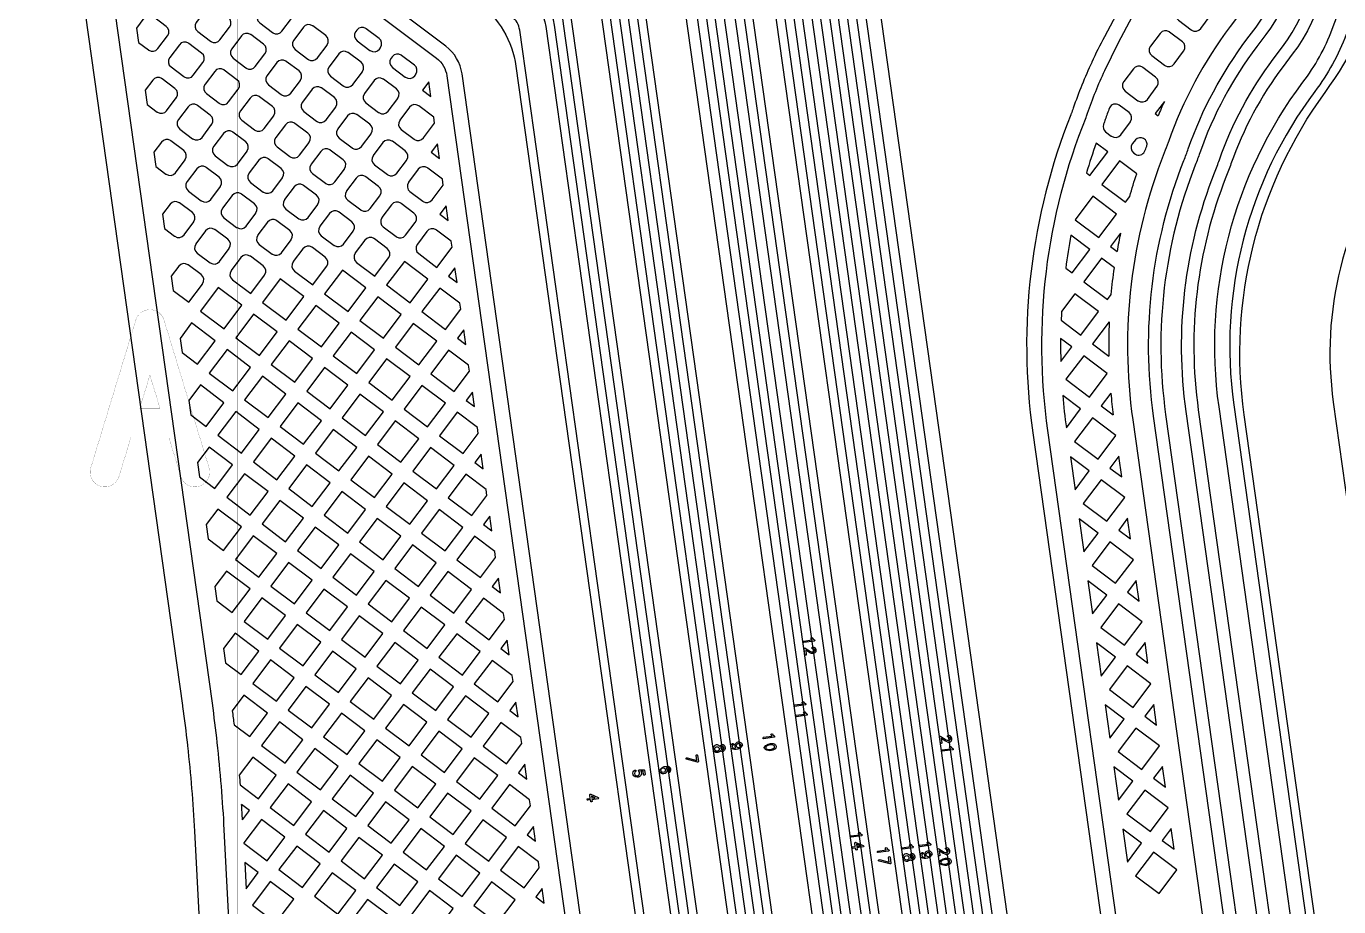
# Model space of a CAD drawing. Extents: x 176 to 489, y 37 to 258.
# Drawn here: x 221.88 to 230.77, y 146.43 to 152.39 of the extents above; entities that cross this region are included whole.
import ezdxf

# ---------------------------------------------------------------- set-up
doc = ezdxf.new("R2010")
doc.units = 0
for name, color, linetype in [('bak_bak_ttr1-bcq7360', 9, 'Continuous'), ('bak_outline', 8, 'Continuous'), ('biaozhu1', 5, 'Continuous'), ('quyukuang', 6, 'Continuous')]:
    doc.layers.add(name, color=color, linetype=linetype)

# ---------------------------------------------------------------- blocks, each defined once
blk = doc.blocks.new('PAD_R6')
at = {"layer": 'quyukuang', "const_width": 0.5}
blk.add_lwpolyline([(0.25, 0, 1), (-0.25, 0, 1)], format="xyb", close=True, dxfattribs=at)

msp = doc.modelspace()

# ---------------------------------------------------------------- linework, layer by layer
at = {"layer": 'bak_bak_ttr1-bcq7360'}
for p, q in [((224.6086, 152.0145), (224.5659, 151.9579)), ((224.6225, 151.9152), (224.6086, 152.0145)), ((224.5659, 151.9579), (224.6225, 151.9152)), ((229.5901, 151.8814), (229.5274, 151.7982)), ((229.5274, 151.7982), (229.5481, 151.7827)), ((224.6676, 151.5942), (224.6251, 151.5377)), ((224.6816, 151.4952), (224.6676, 151.5942)), ((224.6251, 151.5377), (224.6816, 151.4952)), ((224.7267, 151.1742), (224.6841, 151.1177)), ((224.6841, 151.1177), (224.7406, 151.0751)), ((224.7406, 151.0751), (224.7267, 151.1742)), ((229.2938, 150.9898), (229.2255, 150.8991)), ((229.2255, 150.8991), (229.2697, 150.8658)), ((224.7857, 150.7541), (224.743, 150.6975)), ((224.743, 150.6975), (224.7997, 150.6548)), ((224.7997, 150.6548), (224.7857, 150.7541)), ((224.8448, 150.3341), (224.8021, 150.2774)), ((224.8587, 150.2348), (224.8448, 150.3341)), ((229.2174, 150.39), (229.104, 150.2395)), ((224.8021, 150.2774), (224.8587, 150.2348)), ((229.104, 150.2395), (229.2144, 150.1563)), ((224.9038, 149.9138), (224.8613, 149.8573)), ((224.9177, 149.8147), (224.9038, 149.9138)), ((229.2277, 149.9053), (229.1629, 149.8193)), ((224.8613, 149.8573), (224.9177, 149.8147)), ((229.1629, 149.8193), (229.2435, 149.7586)), ((224.9629, 149.4937), (224.9203, 149.4372)), ((224.9203, 149.4372), (224.9768, 149.3947)), ((224.9768, 149.3947), (224.9629, 149.4937)), ((228.9539, 149.476), (228.9854, 149.2516)), ((229.2822, 149.4793), (229.2219, 149.3993)), ((229.3019, 149.339), (229.2822, 149.4793)), ((229.2219, 149.3993), (229.3019, 149.339)), ((225.0219, 149.0737), (224.9793, 149.0172)), ((225.0358, 148.9746), (225.0219, 149.0737)), ((224.9793, 149.0172), (225.0358, 148.9746)), ((229.0129, 149.0559), (229.0445, 148.8313)), ((229.3413, 149.059), (229.2811, 148.9791)), ((229.2811, 148.9791), (229.361, 148.9189)), ((229.361, 148.9189), (229.3413, 149.059)), ((225.0809, 148.6536), (225.0384, 148.5971)), ((225.0948, 148.5546), (225.0809, 148.6536)), ((229.0719, 148.6359), (229.1035, 148.4113)), ((229.4003, 148.6389), (229.3401, 148.559)), ((229.42, 148.4989), (229.4003, 148.6389)), ((225.0384, 148.5971), (225.0948, 148.5546)), ((229.3401, 148.559), (229.42, 148.4989)), ((225.14, 148.2336), (225.0973, 148.1769)), ((225.1539, 148.1343), (225.14, 148.2336)), ((229.131, 148.2158), (229.1625, 147.9912)), ((229.4594, 148.2189), (229.3992, 148.139)), ((229.4791, 148.0788), (229.4594, 148.2189)), ((225.0973, 148.1769), (225.1539, 148.1343)), ((229.3992, 148.139), (229.4791, 148.0788)), ((225.199, 147.8135), (225.1563, 147.7569)), ((225.1563, 147.7569), (225.213, 147.7142)), ((225.213, 147.7142), (225.199, 147.8135)), ((229.19, 147.7957), (229.2216, 147.5712)), ((229.5184, 147.7988), (229.4582, 147.7189)), ((229.5381, 147.6588), (229.5184, 147.7988)), ((229.4582, 147.7189), (229.5381, 147.6588)), ((225.258, 147.3935), (225.2154, 147.3368)), ((225.272, 147.2941), (225.258, 147.3935)), ((229.5774, 147.3788), (229.5171, 147.2987)), ((229.5972, 147.2385), (229.5774, 147.3788)), ((225.2154, 147.3368), (225.272, 147.2941)), ((229.2491, 147.3754), (229.2806, 147.1511)), ((229.5171, 147.2987), (229.5972, 147.2385)), ((225.3171, 146.9731), (225.2745, 146.9167)), ((225.331, 146.8741), (225.3171, 146.9731)), ((229.3081, 146.9554), (229.3397, 146.7308)), ((229.6365, 146.9585), (229.5763, 146.8786)), ((229.6562, 146.8184), (229.6365, 146.9585)), ((225.2745, 146.9167), (225.331, 146.8741)), ((229.5763, 146.8786), (229.6562, 146.8184)), ((223.3624, 146.7298), (223.3717, 146.5517)), ((225.3761, 146.5531), (225.3336, 146.4966)), ((225.3336, 146.4966), (225.3901, 146.454)), ((225.3901, 146.454), (225.3761, 146.5531))]:
    msp.add_line(p, q, dxfattribs=at)
for points in [[(228.871, 141.002), (227.2356, 152.6388, -0.198779), (227.3473, 153.0715), (227.7755, 153.6398, -0.199021), (228.007, 153.7761, 0.391994), (228.1113, 153.9043), (228.0438, 153.9623), (228.0438, 153.9627), (227.9697, 154.49), (228.1461, 154.5148), (228.2203, 153.9871), (228.1709, 153.912, -0.398363), (228.0152, 153.7167, 0.198927), (227.8234, 153.6037), (227.3952, 153.0354, 0.198774), (227.295, 152.6472), (228.9304, 141.0103, 0.007988)], [(228.3924, 154.0113), (228.3905, 154.011), (228.3163, 154.5387), (228.4927, 154.5635), (228.5668, 154.0358), (228.5663, 154.0358, -0.156491), (228.5591, 154.0206, 0.007951), (228.4699, 153.9222), (228.2958, 153.7114, -0.085052), (228.2429, 153.6662), (228.1, 153.5804, -0.100996), (227.9971, 153.5441, 0.198629), (227.8853, 153.478), (227.5054, 152.9739, 0.198823), (227.4177, 152.6349), (228.8359, 142.5442, 0.058028)], [(228.6336, 140.9686), (226.9806, 152.7305, -0.035634), (226.9682, 152.9136, -0.042556), (226.9736, 152.9786, -0.119073), (227.0817, 153.2276), (227.259, 153.4628, 0.121196), (227.3911, 153.7714, 0.143022), (227.3508, 153.8649), (227.2765, 154.3926), (227.4528, 154.4174), (227.527, 153.8897, 0.135544), (227.4539, 153.786, -0.129388), (227.3068, 153.4267), (227.1296, 153.1914, 0.119089), (227.0326, 152.9683, 0.042519), (227.0282, 152.9134, 0.035651), (227.0399, 152.7388), (228.693, 140.977, 0.007864)], [(228.7523, 140.9853), (227.0993, 152.7471, -0.198705), (227.1906, 153.0998), (227.7125, 153.7925, 0.050178), (227.7341, 153.828, 0.146528), (227.6974, 153.9136), (227.6231, 154.4413), (227.7994, 154.4661), (227.8736, 153.9384), (227.873, 153.9383, 0.105381), (227.8097, 153.8681, -0.115554), (227.7604, 153.7564), (227.2385, 153.0638, 0.198694), (227.1587, 152.7554), (228.8117, 140.9937, 0.007893)], [(228.3046, 140.9225), (226.6161, 152.937, -0.107672), (226.6675, 153.6223, 0.022587), (226.6842, 153.6893, 0.128978), (226.6576, 153.7675), (226.5833, 154.2952), (226.7596, 154.32), (226.8338, 153.7923, 0.147733), (226.7445, 153.6856, -0.025161), (226.7249, 153.6051, 0.107652), (226.6754, 152.9454), (228.3639, 140.9309, 0.007679)], [(228.4233, 140.9392), (226.7702, 152.7014, -0.063199), (226.7652, 153.0795, -0.071309), (226.8091, 153.2482), (226.99, 153.68, 0.095305), (227.0152, 153.8012, 0.022882), (227.0044, 153.8162), (227.0041, 153.8162), (226.9299, 154.3439), (227.1062, 154.3687), (227.1804, 153.841), (227.18, 153.8409, 0.027008), (227.1674, 153.8215, -0.107266), (227.1306, 153.6213), (226.9497, 153.1893, 0.071567), (226.9166, 153.062, 0.063125), (226.9212, 152.7226), (228.5742, 140.9604, 0.007756)], [(227.9464, 142.5056), (226.3789, 153.6594), (226.3107, 153.7188), (226.3108, 153.7192), (226.2367, 154.2465), (226.413, 154.2713), (226.4873, 153.7436), (226.4382, 153.6677), (228.0058, 142.5139, 0.010631)], [(227.3691, 142.4245), (225.9329, 152.644, 0.198786), (225.7127, 153.018), (225.611, 153.0946, -0.19894), (225.5285, 153.2348), (225.5081, 153.3598, -0.301188), (225.5878, 153.5589, 0.074787), (225.6172, 153.6247), (225.5435, 154.149), (225.7198, 154.1738), (225.7941, 153.6464, 0.145109), (225.7063, 153.6039, -0.145572), (225.6264, 153.5126, 0.312243), (225.5668, 153.372), (225.5878, 153.2432, 0.198904), (225.6471, 153.1425), (225.7488, 153.0659, -0.198792), (225.9923, 152.6524), (227.4285, 142.4329, 0.009058)], [(227.8277, 142.4887), (226.3304, 153.143, 0.198834), (226.1591, 153.4336, -0.064915), (226.0955, 153.496, -0.138673), (226.0852, 153.5069, 0.07468), (225.9693, 153.6657, -0.053269), (225.9656, 153.6703), (225.9643, 153.6701), (225.8901, 154.1978), (226.0664, 154.2225), (226.1406, 153.6948), (226.1389, 153.6946, -0.065346), (226.1362, 153.6881, 0.213414), (226.1249, 153.5863, -0.140685), (226.1254, 153.5711, 0.070993), (226.1375, 153.5398, 0.072534), (226.1953, 153.4814, -0.19875), (226.3897, 153.1513), (227.8871, 142.4971, 0.009149)], [(231.2696, 140.4959), (229.9603, 149.8125, -0.19894), (230.5286, 152.0103, 0.071068), (230.7272, 152.3703), (230.7631, 152.4654, 0.125979), (230.841, 153.1638), (230.7396, 153.8854, -0.199109), (230.8181, 154.1892, 0.04499)], [(226.9898, 142.3714), (225.5661, 152.5017, 0.142778), (225.506, 152.6354, 0.054465), (225.3664, 152.7665), (225.2404, 152.8615, -0.198918), (224.931, 153.3866, -0.127048), (224.9368, 153.4371), (224.9246, 153.5239), (224.9244, 153.5239), (224.8503, 154.0516), (225.0266, 154.0764), (225.1008, 153.5487), (225.1006, 153.5487), (225.1128, 153.4618, -0.127078), (225.1323, 153.4149, 0.19892), (225.3626, 153.0237), (225.4885, 152.9289, -0.054643), (225.6608, 152.767, -0.142563), (225.7673, 152.5299), (227.191, 142.3997, 0.008987)], [(227.2504, 142.4079), (225.8142, 152.6271, 0.199019), (225.6402, 152.9224), (225.4641, 153.0551, -0.19874), (225.3531, 153.2435), (225.318, 153.4931), (225.2709, 153.5726), (225.271, 153.573), (225.1969, 154.1003), (225.3732, 154.1251), (225.4475, 153.5974), (225.3784, 153.4938), (225.4124, 153.2519, 0.198741), (225.5002, 153.103), (225.6763, 152.9703, -0.199015), (225.8736, 152.6354), (227.3098, 142.4162, 0.009035)], [(238.9207, 87.9006), (232.4852, 133.6917, 0.017693), (232.4342, 133.9745, 0.017182), (232.4188, 134.0352, -0.019749), (232.3825, 134.1823, 0.019373), (232.3656, 134.251, 0.118259), (231.4309, 135.8999, -0.170342), (229.2373, 140.1444), (227.4767, 152.6719, -0.060854), (227.4753, 152.7394, -0.136423), (227.5532, 152.9376), (227.6962, 153.1274, -0.096876), (228.0876, 153.479), (228.4284, 153.686, 0.002304), (228.4393, 153.6939, 0.072372), (228.6552, 153.9075), (228.7269, 154.0054, 0.098099), (228.7376, 154.0598)], [(226.6357, 142.3213), (225.2243, 152.3641, 0.198934), (225.1709, 152.4547), (224.4907, 152.9673, -0.208858), (224.2314, 153.4265), (224.2312, 153.4265), (224.1571, 153.9542), (224.3334, 153.979), (224.4076, 153.4513), (224.4074, 153.4513), (224.4109, 153.4264, 0.198919), (224.5977, 153.1093), (225.2779, 152.5967, -0.198917), (225.4004, 152.3889), (226.8118, 142.346, 0.008912)], [(226.8715, 142.3522), (225.4597, 152.3974, 0.198761), (225.314, 152.6447), (224.9132, 152.9467, -0.117743), (224.8993, 152.9636, -0.203205), (224.6458, 153.4158), (224.5777, 153.4752), (224.5778, 153.4756), (224.5037, 154.0029), (224.68, 154.0277), (224.7543, 153.5), (224.7052, 153.4241, 0.20758), (224.9426, 153.0059, -0.148123), (224.9528, 152.9919), (225.3501, 152.6925, -0.198758), (225.519, 152.4058), (226.9308, 142.3605, 0.008922)], [(226.2116, 142.262), (224.8335, 152.0679, 0.198483), (224.7233, 152.2554), (224.0891, 152.7333, -0.172253), (223.8841, 153.0446, -0.118118), (223.8835, 153.1304, 0.007977), (223.8962, 153.2985), (223.885, 153.3778), (223.8849, 153.3778), (223.8107, 153.9055), (223.987, 153.9303), (224.0612, 153.4026), (224.0611, 153.4026), (224.0658, 153.3689, 0.169479), (224.1452, 153.2534, -0.22002), (224.2417, 153.1326, 0.171907), (224.311, 153.0272), (224.9451, 152.5494, -0.19866), (225.1982, 152.1191), (226.5763, 142.3133, 0.008848)], [(231.4296, 140.5181), (230.1308, 149.76, -0.195211), (230.6783, 151.9406, 0.195105), (231.1135, 153.6758)], [(237.6059, 87.2344), (231.1236, 133.3585, 0.040698), (231.0604, 133.6391), (230.937, 134.0344, 0.111942), (230.4406, 134.8901), (230.0709, 135.2886, -0.025071), (229.5162, 135.9496, -0.023753), (229.0544, 136.6243, -0.006069), (228.9471, 136.8033, -0.003104), (228.9073, 136.8719, -0.095144), (227.8569, 139.9452), (227.7647, 140.6007, -0.007327), (227.7277, 140.8386), (227.6136, 141.6507, -0.009059), (227.4879, 142.4408), (226.0427, 152.7245, 0.1987), (225.8241, 153.095), (225.7048, 153.185, -0.259244), (225.6524, 153.3035, -1.063461), (225.9038, 153.4156)], [(225.9038, 153.4156, 0.152901), (225.9845, 153.308, -0.198729), (226.3067, 152.7618), (227.752, 142.4779, 0.009087), (227.8766, 141.695, -0.010456), (227.8774, 141.6897), (227.9918, 140.8757, 0.007387), (228.028, 140.6437, -0.008656), (228.0286, 140.6395), (228.121, 139.9823, 0.127654), (229.729, 136.1104, 0.025063), (230.2664, 135.47), (230.6361, 135.0715, -0.047569), (230.9249, 134.6941, -0.064029), (231.1916, 134.1139), (231.315, 133.7187, -0.040702), (231.3877, 133.3958), (237.8715, 87.2596, -0.061024)], [(229.5792, 153.3101, -0.157735), (229.5156, 152.9457), (229.1843, 152.3187, 0.013545), (229.0983, 152.1458), (229.0981, 152.1455, 0.023435), (228.9731, 151.8355, -0.007427), (228.9588, 151.7973, 0.014268), (228.9559, 151.7905, 0.129945), (228.6987, 149.6378), (230.0175, 140.2545, 0.17111), (231.9857, 136.4608, -0.03261), (232.3891, 135.9742, -0.004362), (232.4483, 135.891, -0.085224), (233.1417, 134.4028, -0.017413), (233.1494, 134.3697), (233.1512, 134.3584, 0.026614), (233.1802, 134.2417, 0.01347), (233.1824, 134.2351, 0.002989), (233.1834, 134.2319, -0.008925), (233.1885, 134.2136, -0.000972), (233.192, 134.1982, -0.020756), (233.2655, 133.8025), (239.2133, 91.4822)], [(230.8264, 140.4315), (229.5166, 149.7509, -0.129735), (229.7226, 151.4808, 0.009672), (229.7523, 151.5607, -0.077121), (230.1494, 152.3018), (230.2114, 152.3847, 0.198989), (230.3973, 153.1024)], [(230.4795, 153.114, -0.19901), (230.2778, 152.3345), (230.2157, 152.2519, 0.077137), (229.8306, 151.533, -0.009678), (229.7997, 151.4501, 0.129716), (229.5988, 149.7625), (230.9086, 140.4431, 0.163384)], [(231.0477, 140.4629), (229.738, 149.7818, -0.129741), (229.9304, 151.3985, 0.009659), (229.9633, 151.4863, -0.077131), (230.3279, 152.1671), (230.3902, 152.2501, 0.198861), (230.6187, 153.1333)], [(230.7009, 153.1448, -0.198861), (230.4565, 152.2002), (230.3942, 152.1172, 0.077173), (230.0414, 151.4584, -0.009647), (230.0074, 151.3677, 0.129718), (229.8202, 149.7933), (231.1299, 140.4745, 0.163374)], [(223.5984, 139.8022), (223.2236, 146.9509, 0.0145), (223.1757, 147.5403, 0.008029), (223.1426, 147.8066), (222.4219, 152.9421, -0.032841)], [(230.1196, 140.2686), (228.8008, 149.6524, -0.131303), (229.06, 151.7733, 0.005063), (229.0702, 151.8012, -0.022537), (229.1865, 152.0908), (229.2776, 152.2747), (229.6066, 152.8975, 0.157732)], [(239.0821, 87.922), (232.6463, 133.715, 0.017682), (232.5935, 134.0089, 0.01723), (232.5752, 134.0808, -0.019719), (232.5419, 134.2151, 0.019284), (232.5222, 134.2957, 0.118839), (231.5435, 136.0177, -0.170363), (229.3986, 140.1665), (227.6381, 152.6946), (227.6378, 152.6951, -0.059522), (227.6373, 152.7225)], [(224.0279, 152.6503), (224.6609, 152.1733, -0.198371), (224.7313, 152.0538), (226.1099, 142.2446, 0.008757)], [(238.8019, 87.8844), (232.3665, 133.6748, 0.017666), (232.3171, 133.9488, 0.017267), (232.3034, 134.0018, -0.019768), (232.2648, 134.1582, 0.019335), (232.2502, 134.2178, 0.118011), (231.3456, 135.8151, -0.170229), (229.1185, 140.1282), (228.7848, 142.5028, -0.052436), (228.7765, 142.5359), (227.3584, 152.6266)], [(227.536, 152.6803), (229.2967, 140.1527, 0.170445)], [(230.0917, 152.4628), (230.0352, 152.3874, 0.077104), (229.6177, 151.6078, -0.021566), (229.6157, 151.6028, -0.00905), (229.5896, 151.5329, 0.130116), (229.3759, 149.7254)], [(230.8222, 152.3343, -0.071103), (230.6097, 151.9489, 0.19892), (230.0609, 149.8266), (231.3702, 140.51, 0.170835)], [(231.1701, 151.5804, 0.19517), (230.7344, 149.8448), (232.0333, 140.6029, 0.178462)], [(229.3759, 149.7254), (230.6849, 140.4116, 0.163385), (232.3655, 137.0508, -0.133335), (233.813, 134.5376, -0.024771), (233.8199, 134.5045, 0.043002), (233.8381, 134.4298, 0.008215), (233.8401, 134.4245), (233.8478, 134.3976, -0.022931), (233.9414, 133.899), (240.3674, 88.1758, -0.107612)]]:
    msp.add_lwpolyline(points, format="xyb", dxfattribs=at)
for points in [[(223.4535, 152.4747, 0.407284), (223.4637, 152.4129), (223.5503, 152.3476, -0.055957), (223.5525, 152.3464, 0.407248), (223.6144, 152.3566), (223.6796, 152.4432, -0.056279), (223.6808, 152.4454, 0.407198), (223.6706, 152.5072), (223.584, 152.5725, -0.055842), (223.5818, 152.5737, 0.407331), (223.52, 152.5635), (223.4547, 152.4769, -0.056456)], [(229.6753, 152.4922, 0.40641), (229.6855, 152.4305), (229.7722, 152.3652, -0.056291), (229.7744, 152.364, 0.406584), (229.8361, 152.3741), (229.9014, 152.4609, -0.055585), (229.9026, 152.463, 0.406482), (229.8925, 152.5248), (229.8058, 152.5901, -0.056062), (229.8036, 152.5913, 0.406912), (229.7418, 152.5811), (229.6765, 152.4944, -0.056093)], [(222.6285, 152.3775), (222.6421, 152.2807), (222.71, 152.2295, -0.056279), (222.7122, 152.2283, 0.407195), (222.774, 152.2385), (222.8394, 152.3253, -0.055998), (222.8406, 152.3275, 0.407179), (222.8304, 152.3893), (222.7438, 152.4545, -0.055998), (222.7416, 152.4557, 0.407268), (222.6798, 152.4455)], [(223.0333, 152.4158, 0.407175), (223.0435, 152.354), (223.1303, 152.2886, -0.055957), (223.1325, 152.2874, 0.407076), (223.1943, 152.2976), (223.2596, 152.3842, -0.055477), (223.2608, 152.3864, 0.407232), (223.2506, 152.4482), (223.1638, 152.5136, -0.055693), (223.1616, 152.5148, 0.407218), (223.0998, 152.5046), (223.0345, 152.418, -0.055736)], [(223.6931, 152.2942, 0.407), (223.7032, 152.2324), (223.7899, 152.1671, -0.055848), (223.7921, 152.1659, 0.406679), (223.8539, 152.1761), (223.9192, 152.2627, -0.055571), (223.9204, 152.2649, 0.406788), (223.9102, 152.3267), (223.8235, 152.392, -0.055736), (223.8213, 152.3932, 0.407028), (223.7595, 152.383), (223.6943, 152.2964, -0.055998)], [(224.1131, 152.3532, 0.406826), (224.1233, 152.2914), (224.2099, 152.2261, -0.055998), (224.2121, 152.2249, 0.407109), (224.2739, 152.2351), (224.2804, 152.2437, -0.055629), (224.2816, 152.2459, 0.406821), (224.2715, 152.3077), (224.1848, 152.373, -0.056115), (224.1826, 152.3742, 0.406989), (224.1208, 152.364), (224.1143, 152.3554, -0.056022)], [(229.4947, 152.2526, 0.407045), (229.5049, 152.1908), (229.5915, 152.1255, -0.055957), (229.5937, 152.1243, 0.406589), (229.6555, 152.1344), (229.7209, 152.2213, -0.055478), (229.7221, 152.2235, 0.406491), (229.712, 152.2852), (229.6253, 152.3506, -0.056062), (229.6231, 152.3518, 0.406911), (229.5613, 152.3416), (229.4959, 152.2548, -0.056093)], [(222.8527, 152.1761, 0.407245), (222.8629, 152.1143), (222.9497, 152.0489, -0.056241), (222.9519, 152.0477, 0.407059), (223.0137, 152.0579), (223.0791, 152.1447, -0.055466), (223.0803, 152.1468, 0.407215), (223.0701, 152.2086), (222.9833, 152.274, -0.055998), (222.9811, 152.2752, 0.407192), (222.9193, 152.265), (222.8539, 152.1783, -0.055693)], [(223.273, 152.2351, 0.406827), (223.2832, 152.1734), (223.3699, 152.108, -0.055864), (223.3721, 152.1069, 0.407075), (223.4338, 152.1171), (223.4991, 152.2037, -0.055842), (223.5003, 152.2059, 0.406937), (223.4901, 152.2677), (223.4035, 152.333, -0.055848), (223.4013, 152.3342, 0.406983), (223.3395, 152.324), (223.2742, 152.2374, -0.056279)], [(223.9326, 152.1137, 0.407209), (223.9428, 152.0519), (224.0294, 151.9866, -0.056012), (224.0316, 151.9854, 0.407059), (224.0934, 151.9956), (224.1587, 152.0822, -0.055315), (224.1599, 152.0844, 0.407215), (224.1497, 152.1462), (224.0631, 152.2115, -0.055957), (224.0609, 152.2127, 0.407262), (223.9991, 152.2025), (223.9338, 152.1159, -0.056279)], [(224.3526, 152.1727, 0.406793), (224.3629, 152.1109), (224.4495, 152.0456, -0.055905), (224.4517, 152.0444, 0.407132), (224.5135, 152.0546), (224.52, 152.0632, -0.055466), (224.5212, 152.0654, 0.406735), (224.511, 152.1272), (224.4243, 152.1925, -0.055905), (224.4221, 152.1937, 0.407072), (224.3603, 152.1835), (224.3538, 152.1749, -0.056115)], [(223.0924, 151.9955, 0.407278), (223.1026, 151.9336), (223.1892, 151.8684, -0.056279), (223.1914, 151.8672, 0.406771), (223.2532, 151.8773), (223.3186, 151.9642, -0.056204), (223.3198, 151.9664, 0.40677), (223.3096, 152.0281), (223.2229, 152.0934, -0.055999), (223.2207, 152.0946, 0.406967), (223.159, 152.0844), (223.0936, 151.9977, -0.056388)], [(223.5126, 152.0546, 0.407196), (223.5228, 151.9928), (223.6094, 151.9276, -0.055842), (223.6116, 151.9264, 0.407053), (223.6734, 151.9365), (223.7387, 152.0232, -0.055477), (223.7399, 152.0254, 0.407162), (223.7297, 152.0872), (223.643, 152.1524, -0.055842), (223.6408, 152.1536, 0.407268), (223.579, 152.1435), (223.5138, 152.0568, -0.055998)], [(229.3142, 152.013, 0.407231), (229.3244, 151.9512), (229.411, 151.886, -0.056012), (229.4132, 151.8848, 0.407059), (229.475, 151.8949), (229.5403, 151.9816, -0.055211), (229.5415, 151.9838, 0.407149), (229.5313, 152.0456), (229.4447, 152.1109, -0.055842), (229.4425, 152.1121, 0.407417), (229.3807, 152.1018), (229.3154, 152.0153, -0.056532)], [(222.6875, 151.9574), (222.7011, 151.8606), (222.7692, 151.8093, -0.056131), (222.7714, 151.8082, 0.406664), (222.8331, 151.8183), (222.8985, 151.905, -0.055736), (222.8997, 151.9072, 0.407081), (222.8894, 151.969), (222.8027, 152.0343, -0.055736), (222.8005, 152.0355, 0.40698), (222.7387, 152.0254)], [(224.1722, 151.9332, 0.407245), (224.1824, 151.8714), (224.269, 151.8061, -0.056012), (224.2712, 151.8049, 0.407059), (224.333, 151.8151), (224.3983, 151.9017, -0.055523), (224.3994, 151.9039, 0.407218), (224.3893, 151.9657), (224.3026, 152.031, -0.055693), (224.3004, 152.0322, 0.407391), (224.2386, 152.022), (224.1734, 151.9354, -0.056532)], [(223.3319, 151.8149, 0.407028), (223.3421, 151.7531), (223.4288, 151.6879, -0.055842), (223.431, 151.6867, 0.406847), (223.4927, 151.6968), (223.5582, 151.7837, -0.055358), (223.5594, 151.7859, 0.406842), (223.5492, 151.8476), (223.4625, 151.9129, -0.055998), (223.4603, 151.9141, 0.406887), (223.3986, 151.904), (223.3331, 151.8171, -0.055864)], [(223.7521, 151.8741, 0.407209), (223.7623, 151.8123), (223.8489, 151.747, -0.055736), (223.8511, 151.7459, 0.407059), (223.9129, 151.756), (223.9782, 151.8427, -0.055523), (223.9794, 151.8449, 0.407162), (223.9692, 151.9067), (223.8826, 151.9719, -0.055736), (223.8804, 151.9731, 0.407298), (223.8186, 151.9629), (223.7533, 151.8763, -0.056241)], [(222.9119, 151.7559, 0.406914), (222.9221, 151.6941), (223.0087, 151.6288, -0.056012), (223.0109, 151.6276, 0.407129), (223.0727, 151.6378), (223.138, 151.7245, -0.055736), (223.1392, 151.7267, 0.40697), (223.129, 151.7884), (223.0423, 151.8538, -0.055957), (223.0401, 151.8549, 0.406729), (222.9784, 151.8448), (222.9131, 151.7581, -0.056186)], [(224.4117, 151.7526, 0.407284), (224.4219, 151.6908), (224.5087, 151.6255, -0.056012), (224.5109, 151.6243, 0.407145), (224.5727, 151.6345), (224.648, 151.7344), (224.6422, 151.7751), (224.5422, 151.8505, -0.055693), (224.54, 151.8517, 0.407331), (224.4782, 151.8415), (224.4129, 151.7549, -0.056456)], [(229.1779, 151.7257, 0.321767), (229.1924, 151.6753), (229.2306, 151.6465, -0.055797), (229.2328, 151.6453, 0.406583), (229.2945, 151.6555), (229.3598, 151.7421, -0.05531), (229.361, 151.7443, 0.406818), (229.3508, 151.806), (229.2844, 151.8561, 0.464261), (229.2183, 151.8368, 0.006256), (229.1899, 151.7587, -0.00513), (229.1787, 151.728, -0.007752), (229.1781, 151.7266, -0.032199)], [(223.5715, 151.6344, 0.407008), (223.5817, 151.5726), (223.6683, 151.5074, -0.05617), (223.6705, 151.5062, 0.40683), (223.7323, 151.5163), (223.7977, 151.6032, -0.055358), (223.7989, 151.6054, 0.406818), (223.7887, 151.6671), (223.7021, 151.7324, -0.05617), (223.6999, 151.7336, 0.406979), (223.6381, 151.7234), (223.5727, 151.6366, -0.056204)], [(223.9917, 151.6936, 0.407209), (224.0018, 151.6318), (224.0885, 151.5665, -0.056012), (224.0907, 151.5653, 0.407076), (224.1525, 151.5755), (224.2178, 151.6622, -0.055315), (224.2189, 151.6644, 0.407199), (224.2087, 151.7262), (224.1221, 151.7914, -0.055957), (224.1199, 151.7926, 0.407383), (224.0581, 151.7824), (223.9929, 151.6958, -0.056456)], [(223.1514, 151.5754, 0.406823), (223.1616, 151.5136), (223.2483, 151.4483, -0.056022), (223.2505, 151.4471, 0.406517), (223.3122, 151.4573), (223.3776, 151.544, -0.055358), (223.3788, 151.5462, 0.406636), (223.3686, 151.6079), (223.2819, 151.6733, -0.055693), (223.2797, 151.6744, 0.406658), (223.2179, 151.6643), (223.1526, 151.5776, -0.05642)], [(222.7466, 151.5371), (222.7601, 151.4406), (222.8282, 151.3893, -0.056309), (222.8304, 151.3881, 0.406935), (222.8922, 151.3983), (222.9575, 151.4849, -0.055571), (222.9587, 151.4871, 0.407126), (222.9485, 151.5489), (222.8619, 151.6142, -0.055998), (222.8597, 151.6154, 0.407103), (222.7979, 151.6052)], [(223.811, 151.4539, 0.407142), (223.8212, 151.3921), (223.9079, 151.3268, -0.055736), (223.9101, 151.3257, 0.407059), (223.9718, 151.3358), (224.0372, 151.4226, -0.055477), (224.0384, 151.4248, 0.407232), (224.0282, 151.4866), (223.9416, 151.5519, -0.056131), (223.9394, 151.5531, 0.407348), (223.8776, 151.5429), (223.8122, 151.4561, -0.056456)], [(224.2312, 151.5131, 0.407248), (224.2414, 151.4513), (224.3282, 151.3859, -0.055693), (224.3304, 151.3847, 0.407145), (224.3921, 151.3949), (224.4574, 151.4815, -0.05578), (224.4586, 151.4837, 0.407215), (224.4484, 151.5455), (224.3617, 151.6109, -0.055998), (224.3595, 151.6121, 0.407354), (224.2977, 151.6019), (224.2324, 151.5153, -0.056279)], [(229.3733, 151.593, 0.390413), (229.3817, 151.5331, -0.056648), (229.3834, 151.5313), (229.394, 151.5233, 0.422638), (229.4565, 151.5413, -0.002828), (229.4713, 151.5792, 0.775254), (229.3947, 151.6221), (229.3745, 151.5953, -0.057219)], [(223.391, 151.3949, 0.406972), (223.4012, 151.3331), (223.4878, 151.2678, -0.055957), (223.49, 151.2666, 0.406811), (223.5518, 151.2768), (223.6171, 151.3635, -0.055054), (223.6183, 151.3657, 0.406835), (223.6081, 151.4274), (223.5215, 151.4927, -0.055998), (223.5193, 151.4939, 0.406907), (223.4575, 151.4838), (223.3922, 151.3971, -0.056186)], [(229.1664, 151.3192), (229.326, 151.1989), (229.3554, 151.2379, -0.010913), (229.4029, 151.3912), (229.2867, 151.4788)], [(222.9709, 151.3358, 0.407167), (222.9811, 151.274), (223.0677, 151.2088, -0.056348), (223.07, 151.2076, 0.407037), (223.1317, 151.2178), (223.197, 151.3044, -0.055523), (223.1982, 151.3066, 0.40693), (223.1881, 151.3684), (223.1014, 151.4337, -0.055957), (223.0992, 151.4349, 0.406658), (223.0374, 151.4247), (222.9721, 151.338, -0.056132)], [(224.0506, 151.2734, 0.407182), (224.0608, 151.2116), (224.1475, 151.1462, -0.055905), (224.1497, 151.145, 0.407109), (224.2115, 151.1552), (224.2769, 151.242, -0.05578), (224.2781, 151.2442, 0.407215), (224.2679, 151.306), (224.1812, 151.3714, -0.055998), (224.179, 151.3726, 0.407282), (224.1172, 151.3624), (224.0518, 151.2756, -0.05612)], [(224.4709, 151.3325, 0.407159), (224.4811, 151.2707), (224.5677, 151.2054, -0.055736), (224.5699, 151.2042, 0.407179), (224.6317, 151.2144), (224.707, 151.3143), (224.7013, 151.355), (224.6014, 151.4303, -0.055693), (224.5992, 151.4315, 0.407245), (224.5374, 151.4213), (224.4721, 151.3347, -0.056012)], [(223.6305, 151.2144, 0.407245), (223.6407, 151.1526), (223.7273, 151.0873, -0.056012), (223.7295, 151.0861, 0.407145), (223.7913, 151.0963), (223.8566, 151.1829, -0.055736), (223.8578, 151.1851, 0.407284), (223.8476, 151.2469), (223.761, 151.3122, -0.056279), (223.7588, 151.3134, 0.407417), (223.697, 151.3032), (223.6317, 151.2166, -0.056532)], [(222.8056, 151.1171), (222.8192, 151.0205), (222.8872, 150.9692, -0.05612), (222.8894, 150.968, 0.407023), (222.9512, 150.9782), (223.0165, 151.0649, -0.055361), (223.0177, 151.0671, 0.407043), (223.0075, 151.1288), (222.9209, 151.1941, -0.055477), (222.9187, 151.1953, 0.407348), (222.8569, 151.1851)], [(223.2105, 151.1554, 0.407348), (223.2207, 151.0935), (223.3073, 151.0283, -0.056388), (223.3095, 151.0271, 0.407059), (223.3713, 151.0373), (223.4366, 151.1239, -0.055477), (223.4378, 151.1261, 0.407288), (223.4276, 151.1879), (223.341, 151.2532, -0.056012), (223.3388, 151.2544, 0.407348), (223.2769, 151.2442), (223.2117, 151.1576, -0.056388)], [(223.87, 151.0338, 0.406845), (223.8803, 150.9721), (223.967, 150.9067, -0.055905), (223.9692, 150.9055, 0.406668), (224.031, 150.9156), (224.0963, 151.0023, -0.055693), (224.0975, 151.0045, 0.407128), (224.0873, 151.0663), (224.0006, 151.1317, -0.05617), (223.9983, 151.1329, 0.407072), (223.9366, 151.1227), (223.8712, 151.036, -0.056225)], [(224.2903, 151.0928, 0.406913), (224.3004, 151.031), (224.3871, 150.9657, -0.05531), (224.3893, 150.9645, 0.406636), (224.4511, 150.9747), (224.5165, 151.0615, -0.055527), (224.5177, 151.0637, 0.406852), (224.5075, 151.1255), (224.4209, 151.1908, -0.055957), (224.4186, 151.192, 0.407252), (224.3568, 151.1818), (224.2915, 151.095, -0.055957)], [(223.03, 150.9158, 0.407262), (223.0402, 150.854), (223.1268, 150.7887, -0.056241), (223.129, 150.7875, 0.406984), (223.1908, 150.7977), (223.2561, 150.8844, -0.055363), (223.2573, 150.8865, 0.407093), (223.2471, 150.9483), (223.1604, 151.0136, -0.055629), (223.1582, 151.0148, 0.407331), (223.0964, 151.0046), (223.0312, 150.918, -0.056241)], [(223.45, 150.9748, 0.40737), (223.4602, 150.913), (223.5468, 150.8478, -0.056348), (223.549, 150.8466, 0.407093), (223.6108, 150.8568), (223.6761, 150.9434, -0.055466), (223.6773, 150.9456, 0.407182), (223.6671, 151.0074), (223.5805, 151.0727, -0.055957), (223.5783, 151.0738, 0.407348), (223.5165, 151.0637), (223.4512, 150.9771, -0.056348)], [(224.1097, 150.8532, 0.406845), (224.1199, 150.7915), (224.2431, 150.6987), (224.3358, 150.8218, -0.055693), (224.337, 150.824, 0.407072), (224.3269, 150.8858), (224.2402, 150.9511, -0.056186), (224.238, 150.9523, 0.406715), (224.1762, 150.9421), (224.1109, 150.8554, -0.056225)], [(224.5298, 150.9123, 0.40689), (224.54, 150.8505), (224.6631, 150.7577), (224.766, 150.8943), (224.7603, 150.935), (224.6604, 151.0103, -0.056012), (224.6582, 151.0114, 0.406893), (224.5964, 151.0013), (224.531, 150.9145, -0.055848)], [(223.6895, 150.7943, 0.406983), (223.6998, 150.7325), (223.823, 150.6396), (223.9158, 150.7628, -0.055585), (223.917, 150.765, 0.407148), (223.9068, 150.8268), (223.8201, 150.8921, -0.05637), (223.8178, 150.8933, 0.407069), (223.756, 150.8832), (223.6907, 150.7965, -0.056132)], [(222.8646, 150.697), (222.8782, 150.6005), (222.9828, 150.5217), (223.0756, 150.6449, -0.055466), (223.0768, 150.647, 0.407026), (223.0665, 150.7088), (222.9799, 150.7741, -0.055736), (222.9777, 150.7753, 0.407195), (222.9159, 150.7651)], [(223.2695, 150.7353, 0.406977), (223.2797, 150.6735), (223.4028, 150.5807), (223.4957, 150.7039, -0.055358), (223.4968, 150.7061, 0.406732), (223.4866, 150.7678), (223.4, 150.8331, -0.055736), (223.3978, 150.8343, 0.407354), (223.336, 150.8241), (223.2707, 150.7375, -0.056456)], [(229.0449, 150.6596), (229.2046, 150.5393), (229.2301, 150.5732, -0.012373), (229.2518, 150.754), (229.1652, 150.8192)], [(228.8913, 150.3998), (229.0241, 150.2997), (229.1443, 150.4594), (228.9847, 150.5796), (228.8943, 150.4597, 0.003781)], [(223.2777, 147.7558, -0.002834), (223.2897, 147.6612), (223.3962, 147.581), (223.5165, 147.7406), (223.3569, 147.8609)], [(223.3251, 147.3203, -0.001636), (223.3307, 147.2546), (223.4551, 147.1608), (223.5755, 147.3205), (223.4159, 147.4408)]]:
    msp.add_lwpolyline(points, format="xyb", close=True, dxfattribs=at)
for points in [[(229.062, 151.3978), (229.0865, 151.3794), (229.2068, 151.5391), (229.1289, 151.5979)], [(228.922, 150.7522), (228.965, 150.7198), (229.0853, 150.8794), (228.9579, 150.9754)], [(228.8891, 150.1206), (228.9638, 150.2198), (228.8879, 150.277)], [(228.9264, 149.6717), (229.0228, 149.7996), (228.9018, 149.8908)], [(228.9854, 149.2516), (229.0818, 149.3796), (228.9539, 149.476)], [(229.0445, 148.8313), (229.141, 148.9594), (229.0129, 149.0559)], [(229.1035, 148.4113), (229.2, 148.5393), (229.0719, 148.6359)], [(229.1625, 147.9912), (229.259, 148.1193), (229.131, 148.2158)], [(229.2216, 147.5712), (229.3181, 147.6992), (229.19, 147.7957)], [(229.2806, 147.1511), (229.377, 147.2791), (229.2491, 147.3754)], [(223.3471, 147.0175), (223.3949, 147.0808), (223.3406, 147.1218)], [(229.3397, 146.7308), (229.4362, 146.8589), (229.3081, 146.9554)], [(223.3717, 146.5517), (223.4539, 146.6608), (223.3624, 146.7298)]]:
    msp.add_lwpolyline(points, dxfattribs=at)
for points in [[(228.9859, 151.0796), (229.1455, 150.9593), (229.2658, 151.1189), (229.1062, 151.2392)], [(224.323, 150.6385), (224.4826, 150.5182), (224.6029, 150.6778), (224.4433, 150.7981)], [(223.4827, 150.5205), (223.6425, 150.4001), (223.7628, 150.5597), (223.603, 150.6801)], [(223.9029, 150.5794), (224.0626, 150.4591), (224.1828, 150.6188), (224.0232, 150.739)], [(223.0627, 150.4615), (223.2223, 150.3412), (223.3426, 150.5008), (223.183, 150.6211)], [(224.5625, 150.4579), (224.7222, 150.3377), (224.8251, 150.4742), (224.8194, 150.5147), (224.6828, 150.6176)], [(223.7224, 150.3399), (223.8821, 150.2196), (224.0023, 150.3792), (223.8427, 150.4995)], [(224.1425, 150.3989), (224.3021, 150.2786), (224.4224, 150.4382), (224.2628, 150.5585)], [(223.3022, 150.2809), (223.462, 150.1606), (223.5823, 150.3202), (223.4225, 150.4406)], [(222.9237, 150.277), (222.9372, 150.1804), (223.0418, 150.1016), (223.1621, 150.2613), (223.0025, 150.3815)], [(223.962, 150.1594), (224.1216, 150.0391), (224.2419, 150.1987), (224.0823, 150.319)], [(224.382, 150.2184), (224.5416, 150.0981), (224.6619, 150.2577), (224.5023, 150.378)], [(223.5419, 150.1003), (223.7015, 149.9801), (223.8218, 150.1397), (223.6622, 150.26)], [(223.1217, 150.0414), (223.2815, 149.921), (223.4018, 150.0806), (223.242, 150.201)], [(224.2015, 149.9789), (224.3611, 149.8586), (224.4814, 150.0182), (224.3218, 150.1385)], [(224.6216, 150.0379), (224.7813, 149.9175), (224.8841, 150.0539), (224.8784, 150.0946), (224.7419, 150.1975)], [(228.9234, 149.9998), (229.083, 149.8795), (229.2034, 150.0393), (229.0438, 150.1596)], [(223.7815, 149.9198), (223.9411, 149.7995), (224.0614, 149.9592), (223.9017, 150.0794)], [(222.9827, 149.8569), (222.9963, 149.7601), (223.1009, 149.6813), (223.2213, 149.8411), (223.0615, 149.9615)], [(223.3614, 149.8608), (223.521, 149.7405), (223.6413, 149.9001), (223.4817, 150.0204)], [(224.4411, 149.7983), (224.6008, 149.678), (224.7211, 149.8376), (224.5613, 149.958)], [(224.021, 149.7393), (224.1806, 149.619), (224.3009, 149.7787), (224.1413, 149.8989)], [(223.1808, 149.6211), (223.3404, 149.5008), (223.4608, 149.6606), (223.3012, 149.7809)], [(223.601, 149.6803), (223.7606, 149.56), (223.8809, 149.7196), (223.7212, 149.8399)], [(224.2606, 149.5588), (224.4203, 149.4384), (224.5406, 149.598), (224.3808, 149.7184)], [(224.6807, 149.6177), (224.8404, 149.4975), (224.9432, 149.6339), (224.9374, 149.6746), (224.801, 149.7774)], [(228.9824, 149.5798), (229.142, 149.4595), (229.2623, 149.6191), (229.1027, 149.7394)], [(223.8405, 149.4998), (224.0001, 149.3795), (224.1204, 149.5391), (223.9608, 149.6594)], [(223.0418, 149.4366), (223.0553, 149.3401), (223.1599, 149.2613), (223.2802, 149.4209), (223.1206, 149.5412)], [(223.4203, 149.4406), (223.58, 149.3203), (223.7004, 149.4801), (223.5407, 149.6004)], [(224.5002, 149.3782), (224.6599, 149.2579), (224.7801, 149.4175), (224.6205, 149.5378)], [(224.08, 149.3193), (224.2398, 149.1989), (224.3601, 149.3585), (224.2003, 149.4789)], [(223.2398, 149.2011), (223.3995, 149.0808), (223.5197, 149.2404), (223.3601, 149.3607)], [(223.6599, 149.2601), (223.8195, 149.1398), (223.9399, 149.2996), (223.7803, 149.4198)], [(224.7398, 149.1977), (224.8994, 149.0774), (225.0022, 149.2138), (224.9965, 149.2545), (224.8601, 149.3573)], [(224.3197, 149.1386), (224.4794, 149.0184), (224.5996, 149.178), (224.44, 149.2983)], [(229.0414, 149.1597), (229.2012, 149.0393), (229.3215, 149.1989), (229.1617, 149.3193)], [(223.4794, 149.0205), (223.639, 148.9003), (223.7593, 149.0599), (223.5997, 149.1802)], [(223.8994, 149.0796), (224.0592, 148.9592), (224.1796, 149.119), (224.0198, 149.2393)], [(223.1008, 149.0166), (223.1144, 148.92), (223.2189, 148.8412), (223.3392, 149.0008), (223.1796, 149.1211)], [(224.5593, 148.9581), (224.7189, 148.8379), (224.8392, 148.9975), (224.6796, 149.1178)], [(223.7189, 148.84), (223.8787, 148.7196), (223.999, 148.8793), (223.8392, 148.9997)], [(224.1391, 148.899), (224.2987, 148.7787), (224.4191, 148.9384), (224.2595, 149.0587)], [(223.2989, 148.781), (223.4585, 148.6607), (223.5788, 148.8203), (223.4191, 148.9406)], [(224.7988, 148.7776), (224.9584, 148.6573), (225.0612, 148.7938), (225.0555, 148.8345), (224.9191, 148.9372)], [(229.1006, 148.7396), (229.2602, 148.6193), (229.3805, 148.7789), (229.2209, 148.8992)], [(223.9586, 148.6594), (224.1182, 148.5391), (224.2385, 148.6988), (224.0789, 148.819)], [(224.3787, 148.7185), (224.5383, 148.5982), (224.6587, 148.7579), (224.499, 148.8782)], [(223.5384, 148.6005), (223.6982, 148.4801), (223.8185, 148.6397), (223.6587, 148.7601)], [(223.1598, 148.5965), (223.1734, 148.5), (223.278, 148.4212), (223.3983, 148.5808), (223.2386, 148.7011)], [(224.1981, 148.4789), (224.3578, 148.3586), (224.478, 148.5182), (224.3184, 148.6385)], [(224.6182, 148.5379), (224.7778, 148.4177), (224.8982, 148.5774), (224.7386, 148.6977)], [(223.7781, 148.4199), (223.9377, 148.2996), (224.058, 148.4592), (223.8984, 148.5795)], [(223.3579, 148.3609), (223.5177, 148.2406), (223.6379, 148.4002), (223.4782, 148.5206)], [(224.4377, 148.2984), (224.5973, 148.1781), (224.7176, 148.3377), (224.558, 148.458)], [(224.8577, 148.3574), (225.0174, 148.2372), (225.1203, 148.3737), (225.1145, 148.4144), (224.9781, 148.5172)], [(229.1596, 148.3195), (229.3193, 148.1992), (229.4395, 148.3588), (229.2799, 148.4791)], [(224.0176, 148.2394), (224.1773, 148.1191), (224.2975, 148.2787), (224.1379, 148.399)], [(223.2189, 148.1765), (223.2324, 148.0799), (223.3372, 148.001), (223.4574, 148.1606), (223.2977, 148.281)], [(223.5976, 148.1803), (223.7572, 148.06), (223.8775, 148.2197), (223.7179, 148.34)], [(224.6772, 148.1179), (224.8369, 147.9976), (224.9571, 148.1572), (224.7975, 148.2775)], [(224.2572, 148.0589), (224.4168, 147.9386), (224.5371, 148.0982), (224.3775, 148.2185)], [(223.4171, 147.9408), (223.5767, 147.8205), (223.697, 147.9801), (223.5374, 148.1004)], [(223.8371, 147.9998), (223.9967, 147.8795), (224.117, 148.0392), (223.9574, 148.1594)], [(224.9168, 147.9374), (225.0764, 147.8171), (225.1793, 147.9537), (225.1736, 147.9941), (225.0371, 148.097)], [(224.4967, 147.8783), (224.6563, 147.7581), (224.7766, 147.9177), (224.617, 148.038)], [(229.2187, 147.8995), (229.3783, 147.7792), (229.4986, 147.9388), (229.339, 148.0591)], [(223.6566, 147.7603), (223.8162, 147.64), (223.9365, 147.7996), (223.7769, 147.9199)], [(224.0767, 147.8193), (224.2363, 147.699), (224.3566, 147.8587), (224.197, 147.9789)], [(224.7363, 147.6978), (224.8959, 147.5776), (225.0162, 147.7372), (224.8566, 147.8575)], [(223.8962, 147.5798), (224.0558, 147.4595), (224.1761, 147.6191), (224.0164, 147.7394)], [(224.3162, 147.6388), (224.4758, 147.5185), (224.5961, 147.6781), (224.4365, 147.7984)], [(223.4761, 147.5207), (223.6357, 147.4004), (223.756, 147.5601), (223.5964, 147.6804)], [(224.9758, 147.5173), (225.1354, 147.397), (225.2383, 147.5336), (225.2326, 147.574), (225.0961, 147.677)], [(224.1357, 147.3993), (224.2953, 147.279), (224.4156, 147.4386), (224.256, 147.5589)], [(224.5558, 147.4583), (224.7154, 147.338), (224.8357, 147.4976), (224.676, 147.6179)], [(229.2776, 147.4793), (229.4372, 147.359), (229.5576, 147.5187), (229.398, 147.639)], [(223.7156, 147.3402), (223.8752, 147.2199), (223.9956, 147.3796), (223.8359, 147.4998)], [(224.3753, 147.2188), (224.5349, 147.0985), (224.6552, 147.2581), (224.4955, 147.3784)], [(224.7953, 147.2778), (224.9549, 147.1575), (225.0752, 147.3171), (224.9156, 147.4374)], [(223.9552, 147.1597), (224.1148, 147.0394), (224.2351, 147.1991), (224.0755, 147.3193)], [(223.535, 147.1005), (223.6947, 146.9803), (223.815, 147.14), (223.6554, 147.2603)], [(225.0348, 147.0973), (225.1946, 146.9769), (225.2974, 147.1133), (225.2917, 147.154), (225.1551, 147.2569)], [(229.3366, 147.0592), (229.4964, 146.9388), (229.6167, 147.0984), (229.4569, 147.2188)], [(224.1947, 146.9792), (224.3543, 146.8589), (224.4746, 147.0185), (224.315, 147.1388)], [(224.6148, 147.0382), (224.7744, 146.918), (224.8947, 147.0776), (224.7351, 147.1979)], [(223.7746, 146.92), (223.9342, 146.7998), (224.0546, 146.9595), (223.8949, 147.0798)], [(223.3554, 146.8622), (223.3555, 146.8602), (223.5142, 146.7407), (223.6344, 146.9003), (223.4748, 147.0206)], [(224.4342, 146.7986), (224.5938, 146.6783), (224.7142, 146.838), (224.5546, 146.9583)], [(224.8543, 146.8577), (225.0141, 146.7373), (225.1344, 146.897), (224.9746, 147.0174)], [(224.0141, 146.7395), (224.1737, 146.6192), (224.2941, 146.7789), (224.1345, 146.8992)], [(223.5941, 146.6805), (223.7537, 146.5602), (223.874, 146.7198), (223.7144, 146.8401)], [(224.6738, 146.6181), (224.8335, 146.4977), (224.9539, 146.6574), (224.7941, 146.7778)], [(225.094, 146.6771), (225.2536, 146.5568), (225.3564, 146.6932), (225.3507, 146.7339), (225.2143, 146.8367)], [(229.3958, 146.639), (229.5554, 146.5188), (229.6757, 146.6784), (229.5161, 146.7987)], [(224.2537, 146.559), (224.4133, 146.4387), (224.5336, 146.5984), (224.374, 146.7187)], [(223.4136, 146.4409), (223.5732, 146.3207), (223.6935, 146.4803), (223.5338, 146.6006)], [(223.8336, 146.5), (223.9932, 146.3797), (224.1135, 146.5393), (223.9539, 146.6596)], [(224.9134, 146.4375), (225.0731, 146.3172), (225.1934, 146.4769), (225.0338, 146.5972)], [(224.4932, 146.3785), (224.653, 146.2581), (224.7733, 146.4178), (224.6135, 146.5382)], [(224.0732, 146.3195), (224.2328, 146.1992), (224.3531, 146.3588), (224.1934, 146.4791)]]:
    msp.add_lwpolyline(points, close=True, dxfattribs=at)
for centre, radius, start, end in [((232.3391, 150.6517), 3.0115, 155.90033, 157.94193), ((232.899, 150.2278), 4.0114, 160.02891, 163.04236), ((232.899, 150.2278), 4.0114, 169.25919, 172.48899), ((232.897, 150.2261), 3.6833, 168.03345, 169.99868), ((232.897, 150.2261), 3.6833, 177.44952, 181.08562), ((232.899, 150.2278), 4.0114, 179.29766, 181.532), ((232.899, 150.2278), 4.0114, 184.82011, 187.96892), ((232.897, 150.226), 3.6833, 184.99525, 187.29165), ((213.0367, 146.4197), 10.3278, 3.3184, 3.89821)]:
    msp.add_arc(centre, radius, start, end, dxfattribs=at)
at = {"layer": 'bak_outline'}
msp.add_lwpolyline([(230.6006, 88.2723), (223.4812, 138.9295, -0.021809), (223.3982, 139.7973), (223.0237, 146.9405, 0.014503), (222.9766, 147.5184, 0.002809), (222.9757, 147.5264, 0.00798), (222.9435, 147.7847), (222.9427, 147.7912), (221.8865, 155.3064, -0.410507), (222.3128, 155.8647), (231.8273, 157.2018, -0.145242), (232.389, 157.1114), (232.609, 157.0057, -0.250757), (233.1658, 156.2437), (235.086, 142.5801, 0.255094), (236.8108, 140.2811), (238.5334, 139.4968, -0.256396), (241.4132, 135.6422), (248.2991, 86.6457, -0.207725)], format="xyb", dxfattribs=at)
at = {"layer": 'biaozhu1'}
for p, q in [((227.1476, 148.2276), (227.2035, 148.2355)), ((227.0872, 147.7953), (227.1432, 147.8031)), ((227.097, 147.726), (227.1529, 147.7338)), ((226.8759, 147.5764), (226.9318, 147.5843)), ((228.0854, 147.4914), (228.1413, 147.4993)), ((225.736, 147.1674), (225.7102, 147.1786)), ((227.4685, 146.9092), (227.5245, 146.917)), ((227.5308, 146.8415), (227.5051, 146.8527)), ((227.934, 146.8456), (227.99, 146.8535)), ((227.6508, 146.8062), (227.7067, 146.814)), ((227.8153, 146.829), (227.8712, 146.8369))]:
    msp.add_line(p, q, dxfattribs=at)
for points in [[(227.1984, 148.2416, -1.523033), (227.2099, 148.2433), (227.2202, 148.2366, -0.699988), (227.2183, 148.2274), (227.1489, 148.2177, -1), (227.1476, 148.2276)], [(227.1499, 148.1753, -0.64972), (227.1576, 148.1801), (227.1941, 148.1568, 0.341409), (227.2226, 148.1609)], [(227.2035, 148.2355, -0.073319), (227.2025, 148.2365), (227.1984, 148.2416)], [(227.2226, 148.1609, 0.570854), (227.2087, 148.1756, -1), (227.2073, 148.1855)], [(227.1613, 148.1659), (227.1653, 148.1371, -1), (227.1554, 148.1357), (227.1499, 148.1753)], [(227.2323, 148.1583, -0.419965), (227.189, 148.1482), (227.1613, 148.1659)], [(227.1381, 147.8093, -1.523033), (227.1496, 147.8109), (227.1599, 147.8043, -0.699988), (227.158, 147.7951), (227.0886, 147.7854, -1), (227.0872, 147.7953)], [(227.1479, 147.7399, -1.522599), (227.1593, 147.7416), (227.1697, 147.735, -0.699988), (227.1677, 147.7258), (227.0984, 147.716, -1), (227.097, 147.726)], [(227.1432, 147.8031, -0.073319), (227.1422, 147.8041), (227.1381, 147.8093)], [(227.1529, 147.7338, -0.072074), (227.1519, 147.7348), (227.1479, 147.7399)], [(226.9268, 147.5904, -1.523033), (226.9382, 147.592), (226.9485, 147.5854, -0.699988), (226.9466, 147.5762), (226.8773, 147.5665, -1), (226.8759, 147.5764)], [(226.9318, 147.5843, -0.073319), (226.9308, 147.5853), (226.9268, 147.5904)], [(228.0682, 147.5777, -0.64972), (228.076, 147.5826), (228.1124, 147.5592, 0.341305), (228.1409, 147.5633)], [(228.0796, 147.5683), (228.0837, 147.5395, -1), (228.0738, 147.5381), (228.0682, 147.5777)], [(228.119, 147.5458), (228.1083, 147.5501, -0.055628), (228.1074, 147.5506), (228.0796, 147.5683)], [(228.1409, 147.5633, 0.571307), (228.1271, 147.5781, -1), (228.1257, 147.588)], [(226.6092, 147.5207, -0.461247), (226.6033, 147.4812, -0.324878), (226.5832, 147.4864, -0.620578), (226.5367, 147.4885)], [(226.6015, 147.514, 0.425022), (226.5874, 147.508), (226.5864, 147.5012)], [(226.5864, 147.5012), (226.5892, 147.495, 0.425169), (226.6044, 147.4931)], [(226.6538, 147.5166, -0.096107), (226.6539, 147.5185), (226.656, 147.5274, -0.205484), (226.6583, 147.5306), (226.6644, 147.5343)], [(226.7338, 147.5221, -0.42086), (226.6596, 147.5012), (226.6552, 147.5092, -0.095937), (226.6546, 147.5109), (226.6538, 147.5166)], [(226.6644, 147.5343, -1.486568), (226.6652, 147.5231, 0.775558), (226.6867, 147.504)], [(226.8806, 147.5071, -0.330138), (226.9415, 147.5345, -0.535608), (226.9566, 147.499)], [(226.9566, 147.499, -0.393555), (226.8814, 147.5014), (226.8806, 147.5071)], [(228.1363, 147.5054, -1.522599), (228.1477, 147.5071), (228.1581, 147.5004, -0.699988), (228.1561, 147.4912), (228.0868, 147.4815, -1), (228.0854, 147.4914)], [(228.1413, 147.4993, -0.072074), (228.1404, 147.5002), (228.1363, 147.5054)], [(226.2385, 147.3392, -1.48679), (226.2377, 147.3504, 0.775047), (226.2162, 147.3695, -0.884965), (226.1837, 147.3323), (226.1763, 147.337, -0.126268), (226.1746, 147.3388), (226.1701, 147.3468, -0.095937), (226.1695, 147.3486, -0.355085), (226.2301, 147.3788)], [(226.355, 147.4274, -1), (226.3574, 147.4371), (226.4235, 147.4204)], [(226.4235, 147.4204), (226.419, 147.4526, -1), (226.4289, 147.454), (226.4345, 147.4144, -0.537698), (226.4282, 147.4089), (226.355, 147.4274)], [(226.0109, 147.3175, 0.818344), (226.0314, 147.3466, -0.737899), (226.0338, 147.3559), (226.0638, 147.3572, -0.392989), (226.0691, 147.3529), (226.0731, 147.3246, -1), (226.0632, 147.3232), (226.0599, 147.347), (226.0447, 147.3463, -0.645773), (226.0187, 147.3064), (226.0085, 147.3078, -0.112893), (226.0064, 147.3085), (225.9991, 147.3132, -0.126268), (225.9974, 147.315), (225.9929, 147.323, -0.095937), (225.9923, 147.3248, -0.436293), (226.0047, 147.3543)], [(226.0047, 147.3543, -1), (226.0099, 147.3457, 0.637881), (226.0109, 147.3175)], [(227.5194, 146.9232, -1.523033), (227.5309, 146.9248), (227.5412, 146.9182, -0.699988), (227.5392, 146.909), (227.4699, 146.8993, -1), (227.4685, 146.9092)], [(227.5245, 146.917, -0.073319), (227.5235, 146.918), (227.5194, 146.9232)], [(227.8662, 146.843, -1.523033), (227.8776, 146.8447), (227.888, 146.8381, -0.699988), (227.886, 146.8289), (227.8167, 146.8191, -1), (227.8153, 146.829)], [(227.9849, 146.8596, -1.523033), (227.9964, 146.8612), (228.0067, 146.8546, -0.699988), (228.0047, 146.8454), (227.9354, 146.8357, -1), (227.934, 146.8456)], [(227.99, 146.8535, -0.073319), (227.989, 146.8545), (227.9849, 146.8596)], [(227.7017, 146.8201, -1.523033), (227.7131, 146.8218), (227.7234, 146.8152, -0.699988), (227.7215, 146.806), (227.6521, 146.7963, -1), (227.6508, 146.8062)], [(227.7269, 146.7313), (227.7224, 146.7636, -1), (227.7323, 146.765), (227.7379, 146.7254, -0.537698), (227.7316, 146.7198), (227.6584, 146.7384)], [(227.7067, 146.814, -0.073319), (227.7057, 146.815), (227.7017, 146.8201)], [(227.8937, 146.7835, -0.46205), (227.8878, 146.744, -0.324837), (227.8677, 146.7492, -0.620689), (227.8212, 146.7512)], [(227.8712, 146.8369, -0.073319), (227.8702, 146.8379), (227.8662, 146.843)], [(227.886, 146.7767, 0.425208), (227.8719, 146.7708), (227.8709, 146.764)], [(227.8709, 146.764), (227.8737, 146.7577, 0.425246), (227.889, 146.7559)], [(227.9383, 146.7791, -0.096107), (227.9384, 146.781), (227.9405, 146.7899, -0.205484), (227.9429, 146.7931), (227.949, 146.7968)], [(228.0183, 146.7846, -0.421173), (227.9442, 146.7637), (227.9397, 146.7717, -0.095937), (227.9391, 146.7735), (227.9383, 146.7791)], [(227.949, 146.7968, -1.486568), (227.9498, 146.7856, 0.775568), (227.9712, 146.7665)], [(228.0541, 146.8169, -0.64972), (228.0618, 146.8217), (228.0983, 146.7984, 0.341305), (228.1268, 146.8025)], [(228.0655, 146.8075), (228.0696, 146.7787, -1), (228.0596, 146.7773), (228.0541, 146.8169)], [(228.1049, 146.785), (228.0942, 146.7893, -0.055628), (228.0932, 146.7898), (228.0655, 146.8075)], [(228.0662, 146.7306, -0.330138), (228.1271, 146.758, -0.535608), (228.1422, 146.7225)], [(228.1268, 146.8025, 0.571307), (228.1129, 146.8172, -1), (228.1115, 146.8271)], [(227.6584, 146.7384, -1), (227.6608, 146.7481), (227.7269, 146.7313)], [(228.1422, 146.7225, -0.393555), (228.067, 146.7249), (228.0662, 146.7306)]]:
    msp.add_lwpolyline(points, format="xyb", dxfattribs=at)
for points in [[(226.8906, 147.5076), (226.8911, 147.5038), (226.8943, 147.4981, 0.272415), (226.9491, 147.5058, 0.311782), (226.9468, 147.5216, 0.272415), (226.8921, 147.5139)], [(225.6842, 147.1601), (225.7024, 147.1627), (225.6991, 147.186, -0.595216), (225.7062, 147.1912), (225.7561, 147.1696, -0.768179), (225.7549, 147.16), (225.7137, 147.1542), (225.715, 147.145, -1), (225.7051, 147.1436), (225.7038, 147.1528), (225.6856, 147.1502, -1)], [(227.4791, 146.8342), (227.4972, 146.8368), (227.4939, 146.8601, -0.595216), (227.501, 146.8653), (227.551, 146.8436, -0.768179), (227.5498, 146.834), (227.5085, 146.8282), (227.5098, 146.819, -1), (227.4999, 146.8177), (227.4986, 146.8269), (227.4805, 146.8243, -1)], [(228.0762, 146.731), (228.0768, 146.7272), (228.0799, 146.7216, 0.272415), (228.1347, 146.7293, 0.311782), (228.1325, 146.7451, 0.272415), (228.0777, 146.7374)]]:
    msp.add_lwpolyline(points, format="xyb", close=True, dxfattribs=at)
for points in [[(225.7102, 147.1786), (225.7123, 147.1641), (225.736, 147.1674)], [(227.5051, 146.8527), (227.5071, 146.8382), (227.5308, 146.8415)]]:
    msp.add_lwpolyline(points, dxfattribs=at)
for centre, radius in [((226.5606, 147.4974), 0.0155), ((226.7072, 147.5198), 0.0151), ((226.1957, 147.3537), 0.0151), ((227.8451, 146.7601), 0.0155), ((227.9917, 146.7823), 0.0151)]:
    msp.add_circle(centre, radius, dxfattribs=at)
for centre, radius, start, end in [((227.2112, 148.164), 0.0219, 344.82196, 100.23751), ((228.1294, 147.5658), 0.0225, 242.54537, 99.41925), ((226.5587, 147.5003), 0.025, 34.74571, 208.22892), ((226.5967, 147.5058), 0.0195, 49.89484, 153.21958), ((226.5846, 147.501), 0.0213, 338.45785, 37.54423), ((226.7042, 147.5194), 0.0233, 98.21731, 221.39575), ((226.7086, 147.5182), 0.0255, 8.77112, 107.66801), ((226.2255, 147.3571), 0.0221, 305.86588, 78.12584), ((227.8432, 146.7631), 0.025, 34.7252, 208.24454), ((227.8812, 146.7686), 0.0195, 49.85351, 153.27197), ((227.8691, 146.7637), 0.0213, 338.4527, 37.56287), ((227.9888, 146.7819), 0.0233, 98.10537, 221.36394), ((227.9932, 146.7807), 0.0255, 8.71293, 107.55953), ((228.1152, 146.805), 0.0225, 242.54537, 99.41925)]:
    msp.add_arc(centre, radius, start, end, dxfattribs=at)
at = {"layer": 'quyukuang', "const_width": 0.001}
msp.add_lwpolyline([(223.3151, 144.3446), (223.3151, 154.1982), (232.8448, 154.1982), (232.8448, 144.3446)], close=True, dxfattribs=at)
msp.add_lwpolyline([(222.3194, 149.4006), (222.6242, 150.4006, -0.740662), (222.8155, 150.4006), (223.1203, 149.4006, -1), (222.9289, 149.3423), (222.849, 149.6048), (222.5907, 149.6048), (222.5107, 149.3423, -1)], format="xyb", close=True, dxfattribs=at)
for points in [[(222.7198, 150.0284), (222.6517, 149.8048)], [(222.788, 149.8048), (222.7198, 150.0284)], [(222.6517, 149.8048), (222.788, 149.8048)]]:
    msp.add_lwpolyline(points, dxfattribs=at)

# ---------------------------------------------------------------- block references
at = {"layer": 'quyukuang', "xscale": 0.001, "yscale": 0.001}
for p in [(222.7198, 150.0284), (222.7198, 150.0284), (222.6517, 149.8048), (222.6517, 149.8048), (222.788, 149.8048), (222.788, 149.8048)]:
    msp.add_blockref('PAD_R6', p, dxfattribs=at)

doc.saveas('drawing.dxf')
